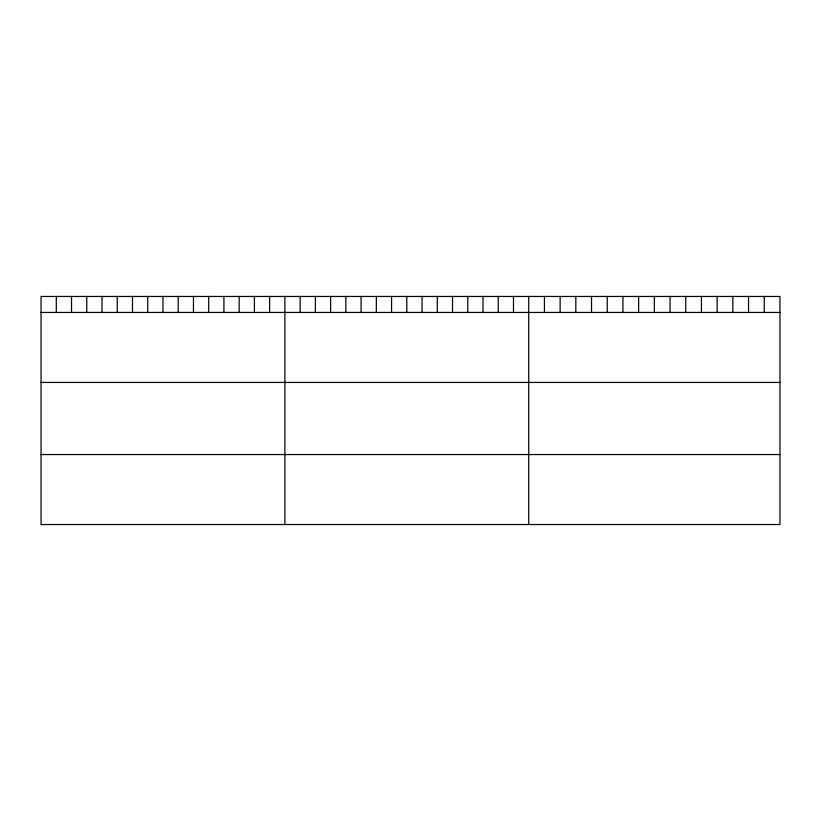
<?xml version="1.0" encoding="UTF-8"?>
<svg xmlns="http://www.w3.org/2000/svg" width="821" height="821" viewBox="0 0 821 821"><rect width="100%" height="100%" fill="white"/><g stroke="black" fill="none" stroke-linecap="round" stroke-linejoin="round"><path stroke-width="1.23" d="M779.95 312.452L779.95 524.537L41.05 524.537L41.05 296.463L779.95 296.463L779.95 312.452L41.05 312.452M41.05 382.442L779.95 382.442M41.05 454.547L779.95 454.547M764.248 296.463L764.248 312.452M748.547 296.463L748.547 312.452M732.845 296.463L732.845 312.452M717.144 296.463L717.144 312.452M701.442 296.463L701.442 312.452M685.74 296.463L685.74 312.452M670.039 296.463L670.039 312.452M654.337 296.463L654.337 312.452M638.635 296.463L638.635 312.452M622.934 296.463L622.934 312.452M607.232 296.463L607.232 312.452M591.531 296.463L591.531 312.452M575.829 296.463L575.829 312.452M560.127 296.463L560.127 312.452M544.426 296.463L544.426 312.452M528.724 296.463L528.724 524.537M513.484 296.463L513.484 312.452M498.244 296.463L498.244 312.452M483.005 296.463L483.005 312.452M467.765 296.463L467.765 312.452M452.525 296.463L452.525 312.452M437.285 296.463L437.285 312.452M422.045 296.463L422.045 312.452M406.805 296.463L406.805 312.452M391.566 296.463L391.566 312.452M376.326 296.463L376.326 312.452M361.086 296.463L361.086 312.452M345.846 296.463L345.846 312.452M330.606 296.463L330.606 312.452M315.367 296.463L315.367 312.452M300.127 296.463L300.127 312.452M284.887 296.463L284.887 524.537M269.647 296.463L269.647 312.452M254.407 296.463L254.407 312.452M239.168 296.463L239.168 312.452M223.928 296.463L223.928 312.452M208.688 296.463L208.688 312.452M193.448 296.463L193.448 312.452M178.208 296.463L178.208 312.452M162.969 296.463L162.969 312.452M147.729 296.463L147.729 312.452M132.489 296.463L132.489 312.452M117.249 296.463L117.249 312.452M102.009 296.463L102.009 312.452M86.769 296.463L86.769 312.452M71.53 296.463L71.53 312.452M56.29 296.463L56.29 312.452"/></g></svg>
